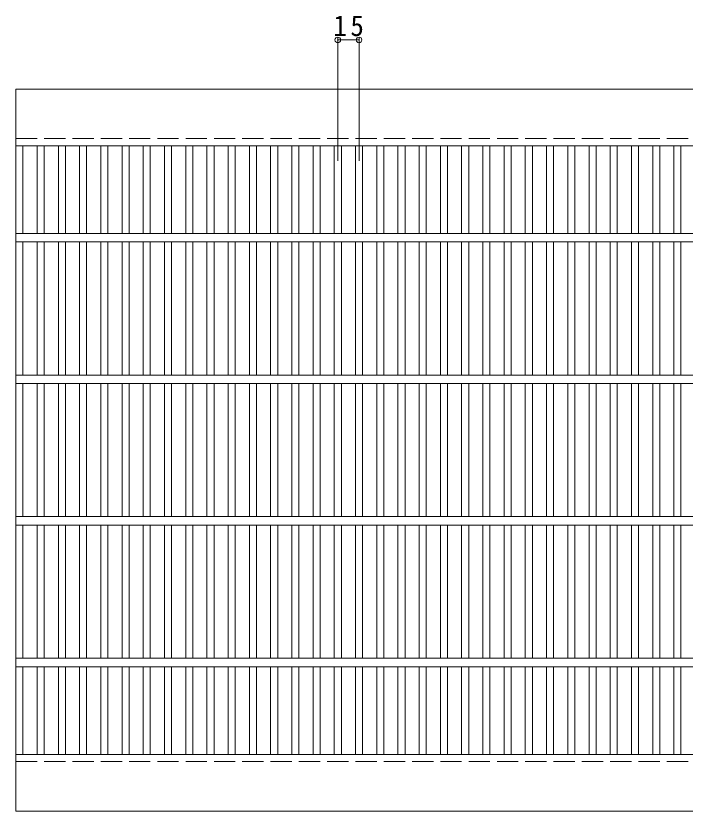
# Model space of a CAD drawing. Units: millimetres, scale not verified. Extents: x -705 to 910, y -691 to 669.
# Drawn here: x -703 to -230, y 8 to 570 of the extents above; entities that cross this region are included whole.
import ezdxf

# ---------------------------------------------------------------- set-up
doc = ezdxf.new("R2010")
doc.units = ezdxf.units.MM
doc.header["$LTSCALE"] = 5
doc.header["$PDMODE"] = 32
doc.header["$PDSIZE"] = 4
doc.linetypes.add('DASHED3', pattern=[4, 3, -1])
for name, color, linetype, lineweight in [('E-1', 2, 'Continuous', 9), ('E-2', 3, 'Continuous', 9), ('E-4', 7, 'Continuous', 9)]:
    doc.layers.add(name, color=color, linetype=linetype, lineweight=lineweight)
doc.styles.add('ＭＳ ゴシック', font='')
doc.styles.get('ＭＳ ゴシック').set_extended_font_data('MS Gothic')

msp = doc.modelspace()

# ---------------------------------------------------------------- linework, layer by layer
at = {"layer": 'E-1'}
for p, q in [((-703.29, 518.158), (291.71, 518.158)), ((-703.29, 518.158), (-703.29, 478.158)), ((-703.29, 478.158), (291.71, 478.158)), ((-703.29, 8.158), (-703.29, 48.158)), ((-703.29, 48.158), (291.71, 48.158)), ((-703.29, 8.158), (291.71, 8.158))]:
    msp.add_line(p, q, dxfattribs=at)
at = {"layer": 'E-1', "linetype": 'DASHED3'}
for p, q in [((-703.29, 483.158), (291.71, 483.158)), ((-703.29, 43.158), (291.71, 43.158))]:
    msp.add_line(p, q, dxfattribs=at)
at = {"layer": 'E-2'}
for p, q in [((-703.29, 48.158), (-703.29, 478.158)), ((-698.29, 416.158), (-698.29, 478.158)), ((-688.29, 416.158), (-688.29, 478.158)), ((-683.29, 416.158), (-683.29, 478.158)), ((-673.29, 416.158), (-673.29, 478.158)), ((-668.29, 416.158), (-668.29, 478.158)), ((-658.29, 416.158), (-658.29, 478.158)), ((-653.29, 416.158), (-653.29, 478.158)), ((-643.29, 416.158), (-643.29, 478.158)), ((-638.29, 416.158), (-638.29, 478.158)), ((-628.29, 416.158), (-628.29, 478.158)), ((-623.29, 416.158), (-623.29, 478.158)), ((-613.29, 416.158), (-613.29, 478.158)), ((-608.29, 416.158), (-608.29, 478.158)), ((-598.29, 416.158), (-598.29, 478.158)), ((-593.29, 416.158), (-593.29, 478.158)), ((-583.29, 416.158), (-583.29, 478.158)), ((-578.29, 416.158), (-578.29, 478.158)), ((-568.29, 416.158), (-568.29, 478.158)), ((-563.29, 416.158), (-563.29, 478.158)), ((-553.29, 416.158), (-553.29, 478.158)), ((-548.29, 416.158), (-548.29, 478.158)), ((-538.29, 416.158), (-538.29, 478.158)), ((-533.29, 416.158), (-533.29, 478.158)), ((-523.29, 416.158), (-523.29, 478.158)), ((-518.29, 416.158), (-518.29, 478.158)), ((-508.29, 416.158), (-508.29, 478.158)), ((-503.29, 416.158), (-503.29, 478.158)), ((-493.29, 416.158), (-493.29, 478.158)), ((-488.29, 416.158), (-488.29, 478.158)), ((-478.29, 416.158), (-478.29, 478.158)), ((-473.29, 416.158), (-473.29, 478.158)), ((-463.29, 416.158), (-463.29, 478.158)), ((-458.29, 416.158), (-458.29, 478.158)), ((-448.29, 416.158), (-448.29, 478.158)), ((-443.29, 416.158), (-443.29, 478.158)), ((-433.29, 416.158), (-433.29, 478.158)), ((-428.29, 416.158), (-428.29, 478.158)), ((-418.29, 416.158), (-418.29, 478.158)), ((-413.29, 416.158), (-413.29, 478.158)), ((-403.29, 416.158), (-403.29, 478.158)), ((-398.29, 416.158), (-398.29, 478.158)), ((-388.29, 416.158), (-388.29, 478.158)), ((-383.29, 416.158), (-383.29, 478.158)), ((-373.29, 416.158), (-373.29, 478.158)), ((-368.29, 416.158), (-368.29, 478.158)), ((-358.29, 416.158), (-358.29, 478.158)), ((-353.29, 416.158), (-353.29, 478.158)), ((-343.29, 416.158), (-343.29, 478.158)), ((-338.29, 416.158), (-338.29, 478.158)), ((-328.29, 416.158), (-328.29, 478.158)), ((-323.29, 416.158), (-323.29, 478.158)), ((-313.29, 416.158), (-313.29, 478.158)), ((-308.29, 416.158), (-308.29, 478.158)), ((-298.291, 416.158), (-298.291, 478.158)), ((-293.29, 416.158), (-293.29, 478.158)), ((-283.291, 416.158), (-283.291, 478.158)), ((-278.29, 416.158), (-278.29, 478.158)), ((-268.291, 416.158), (-268.291, 478.158)), ((-263.29, 416.158), (-263.29, 478.158)), ((-253.291, 416.158), (-253.291, 478.158)), ((-248.29, 416.158), (-248.29, 478.158)), ((-238.291, 416.158), (-238.291, 478.158)), ((-233.29, 416.158), (-233.29, 478.158)), ((291.71, 416.158), (-703.29, 416.158)), ((291.71, 410.158), (-703.29, 410.158)), ((-698.29, 316.158), (-698.29, 410.158)), ((-688.29, 316.158), (-688.29, 410.158)), ((-683.29, 316.158), (-683.29, 410.158)), ((-673.29, 316.158), (-673.29, 410.158)), ((-668.29, 316.158), (-668.29, 410.158)), ((-658.29, 316.158), (-658.29, 410.158)), ((-653.29, 316.158), (-653.29, 410.158)), ((-643.29, 316.158), (-643.29, 410.158)), ((-638.29, 316.158), (-638.29, 410.158)), ((-628.29, 316.158), (-628.29, 410.158)), ((-623.29, 316.158), (-623.29, 410.158)), ((-613.29, 316.158), (-613.29, 410.158)), ((-608.29, 316.158), (-608.29, 410.158)), ((-598.29, 316.158), (-598.29, 410.158)), ((-593.29, 316.158), (-593.29, 410.158)), ((-583.29, 316.158), (-583.29, 410.158)), ((-578.29, 316.158), (-578.29, 410.158)), ((-568.29, 316.158), (-568.29, 410.158)), ((-563.29, 316.158), (-563.29, 410.158)), ((-553.29, 316.158), (-553.29, 410.158)), ((-548.29, 316.158), (-548.29, 410.158)), ((-538.29, 316.158), (-538.29, 410.158)), ((-533.29, 316.158), (-533.29, 410.158)), ((-523.29, 316.158), (-523.29, 410.158)), ((-518.29, 316.158), (-518.29, 410.158)), ((-508.29, 316.158), (-508.29, 410.158)), ((-503.29, 316.158), (-503.29, 410.158)), ((-493.29, 316.158), (-493.29, 410.158)), ((-488.29, 316.158), (-488.29, 410.158)), ((-478.29, 316.158), (-478.29, 410.158)), ((-473.29, 316.158), (-473.29, 410.158)), ((-463.29, 316.158), (-463.29, 410.158)), ((-458.29, 316.158), (-458.29, 410.158)), ((-448.29, 316.158), (-448.29, 410.158)), ((-443.29, 316.158), (-443.29, 410.158)), ((-433.29, 316.158), (-433.29, 410.158)), ((-428.29, 316.158), (-428.29, 410.158)), ((-418.29, 316.158), (-418.29, 410.158)), ((-413.29, 316.158), (-413.29, 410.158)), ((-403.29, 316.158), (-403.29, 410.158)), ((-398.29, 316.158), (-398.29, 410.158)), ((-388.29, 316.158), (-388.29, 410.158)), ((-383.29, 316.158), (-383.29, 410.158)), ((-373.29, 316.158), (-373.29, 410.158)), ((-368.29, 316.158), (-368.29, 410.158)), ((-358.29, 316.158), (-358.29, 410.158)), ((-353.29, 316.158), (-353.29, 410.158)), ((-343.29, 316.158), (-343.29, 410.158)), ((-338.29, 316.158), (-338.29, 410.158)), ((-328.29, 316.158), (-328.29, 410.158)), ((-323.29, 316.158), (-323.29, 410.158)), ((-313.29, 316.158), (-313.29, 410.158)), ((-308.29, 316.158), (-308.29, 410.158)), ((-298.291, 316.158), (-298.291, 410.158)), ((-293.29, 316.158), (-293.29, 410.158)), ((-283.291, 316.158), (-283.291, 410.158)), ((-278.29, 316.158), (-278.29, 410.158)), ((-268.291, 316.158), (-268.291, 410.158)), ((-263.29, 316.158), (-263.29, 410.158)), ((-253.291, 316.158), (-253.291, 410.158)), ((-248.29, 316.158), (-248.29, 410.158)), ((-238.291, 316.158), (-238.291, 410.158)), ((-233.29, 316.158), (-233.29, 410.158)), ((291.71, 316.158), (-703.29, 316.158)), ((291.71, 310.158), (-703.29, 310.158)), ((-698.29, 216.158), (-698.29, 310.158)), ((-688.29, 216.158), (-688.29, 310.158)), ((-683.29, 216.158), (-683.29, 310.158)), ((-673.29, 216.158), (-673.29, 310.158)), ((-668.29, 216.158), (-668.29, 310.158)), ((-658.29, 216.158), (-658.29, 310.158)), ((-653.29, 216.158), (-653.29, 310.158)), ((-643.29, 216.158), (-643.29, 310.158)), ((-638.29, 216.158), (-638.29, 310.158)), ((-628.29, 216.158), (-628.29, 310.158)), ((-623.29, 216.158), (-623.29, 310.158)), ((-613.29, 216.158), (-613.29, 310.158)), ((-608.29, 216.158), (-608.29, 310.158)), ((-598.29, 216.158), (-598.29, 310.158)), ((-593.29, 216.158), (-593.29, 310.158)), ((-583.29, 216.158), (-583.29, 310.158)), ((-578.29, 216.158), (-578.29, 310.158)), ((-568.29, 216.158), (-568.29, 310.158)), ((-563.29, 216.158), (-563.29, 310.158)), ((-553.29, 216.158), (-553.29, 310.158)), ((-548.29, 216.158), (-548.29, 310.158)), ((-538.29, 216.158), (-538.29, 310.158)), ((-533.29, 216.158), (-533.29, 310.158)), ((-523.29, 216.158), (-523.29, 310.158)), ((-518.29, 216.158), (-518.29, 310.158)), ((-508.29, 216.158), (-508.29, 310.158)), ((-503.29, 216.158), (-503.29, 310.158)), ((-493.29, 216.158), (-493.29, 310.158)), ((-488.29, 216.158), (-488.29, 310.158)), ((-478.29, 216.158), (-478.29, 310.158)), ((-473.29, 216.158), (-473.29, 310.158)), ((-463.29, 216.158), (-463.29, 310.158)), ((-458.29, 216.158), (-458.29, 310.158)), ((-448.29, 216.158), (-448.29, 310.158)), ((-443.29, 216.158), (-443.29, 310.158)), ((-433.29, 216.158), (-433.29, 310.158)), ((-428.29, 216.158), (-428.29, 310.158)), ((-418.29, 216.158), (-418.29, 310.158)), ((-413.29, 216.158), (-413.29, 310.158)), ((-403.29, 216.158), (-403.29, 310.158)), ((-398.29, 216.158), (-398.29, 310.158)), ((-388.29, 216.158), (-388.29, 310.158)), ((-383.29, 216.158), (-383.29, 310.158)), ((-373.29, 216.158), (-373.29, 310.158)), ((-368.29, 216.158), (-368.29, 310.158)), ((-358.29, 216.158), (-358.29, 310.158)), ((-353.29, 216.158), (-353.29, 310.158)), ((-343.29, 216.158), (-343.29, 310.158)), ((-338.29, 216.158), (-338.29, 310.158)), ((-328.29, 216.158), (-328.29, 310.158)), ((-323.29, 216.158), (-323.29, 310.158)), ((-313.29, 216.158), (-313.29, 310.158)), ((-308.29, 216.158), (-308.29, 310.158)), ((-298.291, 216.158), (-298.291, 310.158)), ((-293.29, 216.158), (-293.29, 310.158)), ((-283.291, 216.158), (-283.291, 310.158)), ((-278.29, 216.158), (-278.29, 310.158)), ((-268.291, 216.158), (-268.291, 310.158)), ((-263.29, 216.158), (-263.29, 310.158)), ((-253.291, 216.158), (-253.291, 310.158)), ((-248.29, 216.158), (-248.29, 310.158)), ((-238.291, 216.158), (-238.291, 310.158)), ((-233.29, 216.158), (-233.29, 310.158)), ((291.71, 216.158), (-703.29, 216.158)), ((291.71, 210.158), (-703.29, 210.158)), ((-698.29, 116.158), (-698.29, 210.158)), ((-688.29, 116.158), (-688.29, 210.158)), ((-683.29, 116.158), (-683.29, 210.158)), ((-673.29, 116.158), (-673.29, 210.158)), ((-668.29, 116.158), (-668.29, 210.158)), ((-658.29, 116.158), (-658.29, 210.158)), ((-653.29, 116.158), (-653.29, 210.158)), ((-643.29, 116.158), (-643.29, 210.158)), ((-638.29, 116.158), (-638.29, 210.158)), ((-628.29, 116.158), (-628.29, 210.158)), ((-623.29, 116.158), (-623.29, 210.158)), ((-613.29, 116.158), (-613.29, 210.158)), ((-608.29, 116.158), (-608.29, 210.158)), ((-598.29, 116.158), (-598.29, 210.158)), ((-593.29, 116.158), (-593.29, 210.158)), ((-583.29, 116.158), (-583.29, 210.158)), ((-578.29, 116.158), (-578.29, 210.158)), ((-568.29, 116.158), (-568.29, 210.158)), ((-563.29, 116.158), (-563.29, 210.158)), ((-553.29, 116.158), (-553.29, 210.158)), ((-548.29, 116.158), (-548.29, 210.158)), ((-538.29, 116.158), (-538.29, 210.158)), ((-533.29, 116.158), (-533.29, 210.158)), ((-523.29, 116.158), (-523.29, 210.158)), ((-518.29, 116.158), (-518.29, 210.158)), ((-508.29, 116.158), (-508.29, 210.158)), ((-503.29, 116.158), (-503.29, 210.158)), ((-493.29, 116.158), (-493.29, 210.158)), ((-488.29, 116.158), (-488.29, 210.158)), ((-478.29, 116.158), (-478.29, 210.158)), ((-473.29, 116.158), (-473.29, 210.158)), ((-463.29, 116.158), (-463.29, 210.158)), ((-458.29, 116.158), (-458.29, 210.158)), ((-448.29, 116.158), (-448.29, 210.158)), ((-443.29, 116.158), (-443.29, 210.158)), ((-433.29, 116.158), (-433.29, 210.158)), ((-428.29, 116.158), (-428.29, 210.158)), ((-418.29, 116.158), (-418.29, 210.158)), ((-413.29, 116.158), (-413.29, 210.158)), ((-403.29, 116.158), (-403.29, 210.158)), ((-398.29, 116.158), (-398.29, 210.158)), ((-388.29, 116.158), (-388.29, 210.158)), ((-383.29, 116.158), (-383.29, 210.158)), ((-373.29, 116.158), (-373.29, 210.158)), ((-368.29, 116.158), (-368.29, 210.158)), ((-358.29, 116.158), (-358.29, 210.158)), ((-353.29, 116.158), (-353.29, 210.158)), ((-343.29, 116.158), (-343.29, 210.158)), ((-338.29, 116.158), (-338.29, 210.158)), ((-328.29, 116.158), (-328.29, 210.158)), ((-323.29, 116.158), (-323.29, 210.158)), ((-313.29, 116.158), (-313.29, 210.158)), ((-308.29, 116.158), (-308.29, 210.158)), ((-298.291, 116.158), (-298.291, 210.158)), ((-293.29, 116.158), (-293.29, 210.158)), ((-283.291, 116.158), (-283.291, 210.158)), ((-278.29, 116.158), (-278.29, 210.158)), ((-268.291, 116.158), (-268.291, 210.158)), ((-263.29, 116.158), (-263.29, 210.158)), ((-253.291, 116.158), (-253.291, 210.158)), ((-248.29, 116.158), (-248.29, 210.158)), ((-238.291, 116.158), (-238.291, 210.158)), ((-233.29, 116.158), (-233.29, 210.158)), ((291.71, 116.158), (-703.29, 116.158)), ((291.71, 110.158), (-703.29, 110.158)), ((-698.29, 48.158), (-698.29, 110.158)), ((-688.29, 48.158), (-688.29, 110.158)), ((-683.29, 48.158), (-683.29, 110.158)), ((-673.29, 48.158), (-673.29, 110.158)), ((-668.29, 48.158), (-668.29, 110.158)), ((-658.29, 48.158), (-658.29, 110.158)), ((-653.29, 48.158), (-653.29, 110.158)), ((-643.29, 48.158), (-643.29, 110.158)), ((-638.29, 48.158), (-638.29, 110.158)), ((-628.29, 48.158), (-628.29, 110.158)), ((-623.29, 48.158), (-623.29, 110.158)), ((-613.29, 48.158), (-613.29, 110.158)), ((-608.29, 48.158), (-608.29, 110.158)), ((-598.29, 48.158), (-598.29, 110.158)), ((-593.29, 48.158), (-593.29, 110.158)), ((-583.29, 48.158), (-583.29, 110.158)), ((-578.29, 48.158), (-578.29, 110.158)), ((-568.29, 48.158), (-568.29, 110.158)), ((-563.29, 48.158), (-563.29, 110.158)), ((-553.29, 48.158), (-553.29, 110.158)), ((-548.29, 48.158), (-548.29, 110.158)), ((-538.29, 48.158), (-538.29, 110.158)), ((-533.29, 48.158), (-533.29, 110.158)), ((-523.29, 48.158), (-523.29, 110.158)), ((-518.29, 48.158), (-518.29, 110.158)), ((-508.29, 48.158), (-508.29, 110.158)), ((-503.29, 48.158), (-503.29, 110.158)), ((-493.29, 48.158), (-493.29, 110.158)), ((-488.29, 48.158), (-488.29, 110.158)), ((-478.29, 48.158), (-478.29, 110.158)), ((-473.29, 48.158), (-473.29, 110.158)), ((-463.29, 48.158), (-463.29, 110.158)), ((-458.29, 48.158), (-458.29, 110.158)), ((-448.29, 48.158), (-448.29, 110.158)), ((-443.29, 48.158), (-443.29, 110.158)), ((-433.29, 48.158), (-433.29, 110.158)), ((-428.29, 48.158), (-428.29, 110.158)), ((-418.29, 48.158), (-418.29, 110.158)), ((-413.29, 48.158), (-413.29, 110.158)), ((-403.29, 48.158), (-403.29, 110.158)), ((-398.29, 48.158), (-398.29, 110.158)), ((-388.29, 48.158), (-388.29, 110.158)), ((-383.29, 48.158), (-383.29, 110.158)), ((-373.29, 48.158), (-373.29, 110.158)), ((-368.29, 48.158), (-368.29, 110.158)), ((-358.29, 48.158), (-358.29, 110.158)), ((-353.29, 48.158), (-353.29, 110.158)), ((-343.29, 48.158), (-343.29, 110.158)), ((-338.29, 48.158), (-338.29, 110.158)), ((-328.29, 48.158), (-328.29, 110.158)), ((-323.29, 48.158), (-323.29, 110.158)), ((-313.29, 48.158), (-313.29, 110.158)), ((-308.29, 48.158), (-308.29, 110.158)), ((-298.291, 48.158), (-298.291, 110.158)), ((-293.29, 48.158), (-293.29, 110.158)), ((-283.291, 48.158), (-283.291, 110.158)), ((-278.29, 48.158), (-278.29, 110.158)), ((-268.291, 48.158), (-268.291, 110.158)), ((-263.29, 48.158), (-263.29, 110.158)), ((-253.291, 48.158), (-253.291, 110.158)), ((-248.29, 48.158), (-248.29, 110.158)), ((-238.291, 48.158), (-238.291, 110.158)), ((-233.29, 48.158), (-233.29, 110.158))]:
    msp.add_line(p, q, dxfattribs=at)
at = {"layer": 'E-4'}
for p, q in [((-475.79, 554.362), (-475.79, 467.453)), ((-475.79, 552.862), (-460.79, 552.862)), ((-460.79, 554.362), (-460.79, 467.453))]:
    msp.add_line(p, q, dxfattribs=at)
for p in [(-475.79, 552.862), (-460.79, 552.862)]:
    msp.add_point(p, dxfattribs=at)

# ---------------------------------------------------------------- texts
at = {"layer": 'E-4', "color": 2, "insert": (-478.915, 555.362), "char_height": 14.66, "attachment_point": 7, "style": 'ＭＳ ゴシック'}
msp.add_mtext('\\T1.27;\\W0.95;15', dxfattribs=at)

doc.saveas('drawing.dxf')
